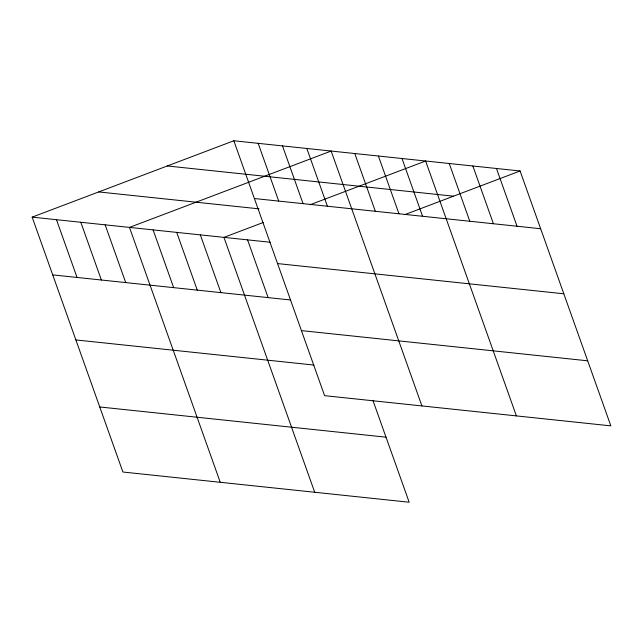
<?xml version="1.0" encoding="UTF-8"?>
<svg xmlns="http://www.w3.org/2000/svg" width="643" height="643" viewBox="0 0 643 643"><rect width="100%" height="100%" fill="white"/><g stroke="black" fill="none" stroke-linecap="round" stroke-linejoin="round"><path stroke-width="0.96" d="M372.9 400.356L409.173 502.231L122.909 472.018L32.15 217.133L233.827 140.769L520.091 170.982L610.85 425.867L324.594 395.662L233.827 140.769M263.317 222.462L223.941 237.371L314.708 492.257M310.223 204.699L425.618 161.007L516.385 415.9M404.688 214.674L520.091 170.982M167.276 165.966L453.532 196.179M254.395 198.526L540.65 228.731M98.7 191.927L259.008 208.846M32.15 217.133L270.189 242.25M277.559 263.582L563.815 293.787M52.718 274.882L290.757 300M301.422 330.606L587.686 360.811M75.882 339.938L313.921 365.055M99.745 406.963L386.009 437.176M496.468 168.49L517.036 226.24M472.854 165.998L493.422 223.748M449.24 163.499L469.8 221.256M402.004 158.516L422.572 216.273M378.389 156.024L398.957 213.781M354.775 153.532L375.335 211.29M421.921 405.934L331.153 151.041L129.476 227.397L220.244 482.29M306.824 148.477L327.391 206.226M282.494 145.905L303.054 203.662M258.156 143.341L278.724 201.09M247.563 239.863L268.123 297.613M200.327 234.88L220.895 292.629M176.712 232.388L197.272 290.138M153.098 229.889L173.658 287.646M105.147 224.833L125.715 282.582M80.817 222.261L101.377 280.018M56.48 219.697L77.047 277.446"/></g></svg>
